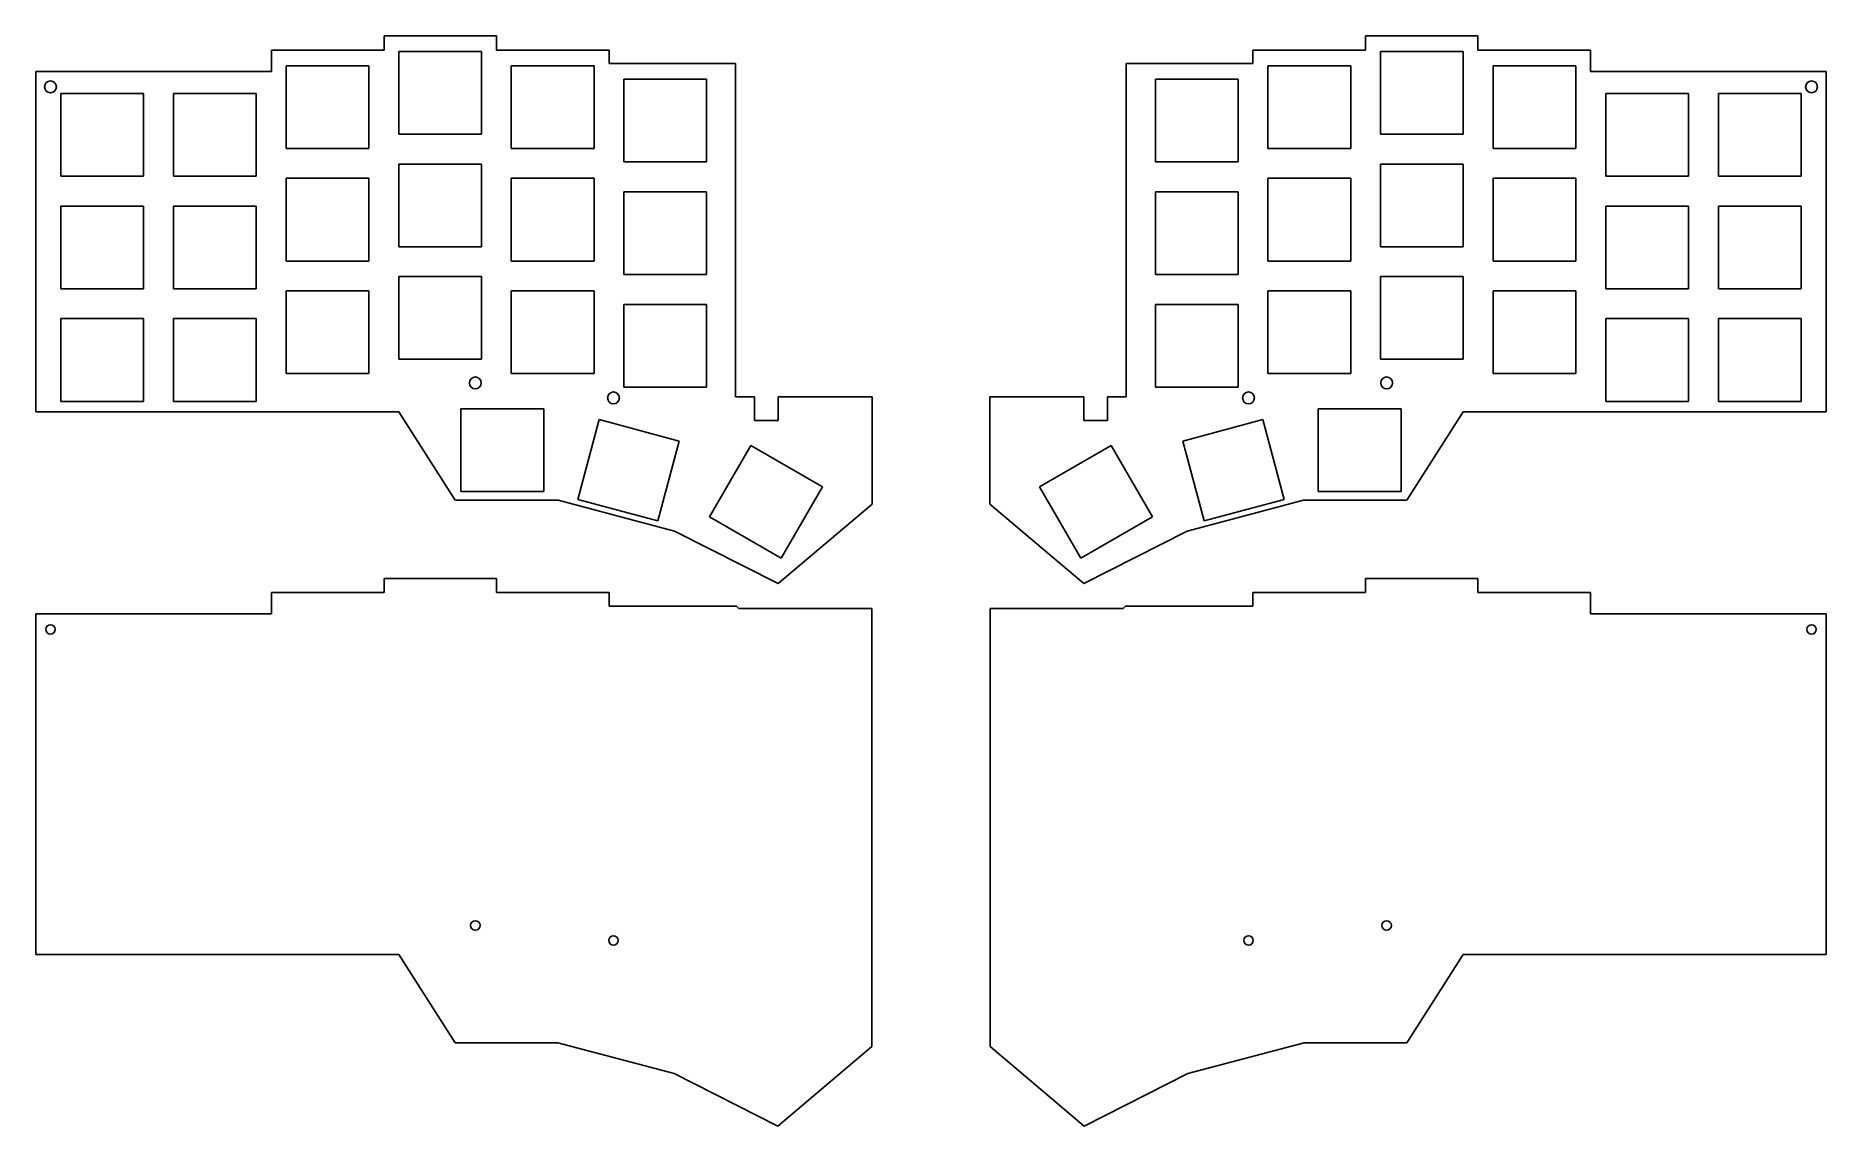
# Model space of a CAD drawing. Header units: millimetres. Extents: x -152 to 151, y 72 to 256.
import ezdxf

# ---------------------------------------------------------------- set-up
doc = ezdxf.new("R2010")
doc.units = ezdxf.units.MM
doc.layers.add('TopSilkLayer', color=7, linetype='Continuous')

msp = doc.modelspace()

# ---------------------------------------------------------------- linework, layer by layer
at = {"layer": 'TopSilkLayer'}
for p, q in [((-92.63, 253.66), (-92.63, 256.07)), ((-92.63, 256.07), (-73.59, 256.07)), ((-73.59, 256.07), (-73.59, 253.66)), ((92.44, 256.07), (73.4, 256.07)), ((73.4, 256.07), (73.4, 253.66)), ((92.44, 253.66), (92.44, 256.07)), ((-111.68, 253.66), (-92.63, 253.66)), ((-111.68, 250.05), (-111.68, 253.66)), ((-76.15, 253.42), (-90.15, 253.42)), ((-90.15, 253.42), (-90.15, 239.42)), ((-76.15, 239.42), (-76.15, 253.42)), ((-73.59, 253.66), (-54.54, 253.66)), ((-54.54, 253.66), (-54.54, 251.37)), ((73.4, 253.66), (54.35, 253.66)), ((54.35, 253.66), (54.35, 251.37)), ((75.96, 253.42), (89.96, 253.42)), ((75.96, 239.42), (75.96, 253.42)), ((89.96, 253.42), (89.96, 239.42)), ((111.49, 253.66), (92.44, 253.66)), ((111.49, 250.05), (111.49, 253.66)), ((-111.68, 250.05), (-151.54, 250.05)), ((-151.54, 192.44), (-151.54, 250.05)), ((-109.2, 251), (-109.2, 237)), ((-95.2, 251), (-109.2, 251)), ((-95.2, 237), (-95.2, 251)), ((-57.1, 251), (-71.1, 251)), ((-71.1, 251), (-71.1, 237)), ((-57.1, 237), (-57.1, 251)), ((-54.54, 251.37), (-33.14, 251.37)), ((-38.05, 248.72), (-52.05, 248.72)), ((-52.05, 248.72), (-52.05, 234.72)), ((-38.05, 234.72), (-38.05, 248.72)), ((-33.14, 251.37), (-33.14, 194.96)), ((54.35, 251.37), (32.95, 251.37)), ((32.95, 251.37), (32.95, 194.96)), ((37.86, 248.72), (51.86, 248.72)), ((37.86, 234.72), (37.86, 248.72)), ((51.86, 248.72), (51.86, 234.72)), ((56.91, 237), (56.91, 251)), ((56.91, 251), (70.91, 251)), ((70.91, 251), (70.91, 237)), ((95.01, 237), (95.01, 251)), ((95.01, 251), (109.01, 251)), ((109.01, 251), (109.01, 237)), ((111.49, 250.05), (151.35, 250.05)), ((151.35, 192.44), (151.35, 250.05)), ((-147.3, 246.3), (-147.3, 232.3)), ((-133.3, 246.3), (-147.3, 246.3)), ((-133.3, 232.3), (-133.3, 246.3)), ((-128.25, 246.3), (-128.25, 232.3)), ((-114.25, 246.3), (-128.25, 246.3)), ((-114.25, 232.3), (-114.25, 246.3)), ((114.06, 232.3), (114.06, 246.3)), ((114.06, 246.3), (128.06, 246.3)), ((128.06, 246.3), (128.06, 232.3)), ((133.11, 246.3), (147.11, 246.3)), ((133.11, 232.3), (133.11, 246.3)), ((147.11, 246.3), (147.11, 232.3)), ((-90.15, 239.42), (-76.15, 239.42)), ((89.96, 239.42), (75.96, 239.42)), ((-109.2, 237), (-95.2, 237)), ((-71.1, 237), (-57.1, 237)), ((70.91, 237), (56.91, 237)), ((109.01, 237), (95.01, 237)), ((-76.15, 234.37), (-90.15, 234.37)), ((-90.15, 234.37), (-90.15, 220.37)), ((-76.15, 220.37), (-76.15, 234.37)), ((-52.05, 234.72), (-38.05, 234.72)), ((51.86, 234.72), (37.86, 234.72)), ((75.96, 234.37), (89.96, 234.37)), ((75.96, 220.37), (75.96, 234.37)), ((89.96, 234.37), (89.96, 220.37)), ((-147.3, 232.3), (-133.3, 232.3)), ((-128.25, 232.3), (-114.25, 232.3)), ((-109.2, 231.95), (-109.2, 217.95)), ((-95.2, 231.95), (-109.2, 231.95)), ((-95.2, 217.95), (-95.2, 231.95)), ((-57.1, 231.95), (-71.1, 231.95)), ((-71.1, 231.95), (-71.1, 217.95)), ((-57.1, 217.95), (-57.1, 231.95)), ((56.91, 231.95), (70.91, 231.95)), ((56.91, 217.95), (56.91, 231.95)), ((70.91, 231.95), (70.91, 217.95)), ((95.01, 231.95), (109.01, 231.95)), ((95.01, 217.95), (95.01, 231.95)), ((109.01, 231.95), (109.01, 217.95)), ((128.06, 232.3), (114.06, 232.3)), ((147.11, 232.3), (133.11, 232.3)), ((-133.3, 227.25), (-147.3, 227.25)), ((-147.3, 227.25), (-147.3, 213.25)), ((-133.3, 213.25), (-133.3, 227.25)), ((-128.25, 227.25), (-128.25, 213.25)), ((-114.25, 227.25), (-128.25, 227.25)), ((-114.25, 213.25), (-114.25, 227.25)), ((-52.05, 229.67), (-52.05, 215.67)), ((-38.05, 229.67), (-52.05, 229.67)), ((-38.05, 215.67), (-38.05, 229.67)), ((37.86, 215.67), (37.86, 229.67)), ((37.86, 229.67), (51.86, 229.67)), ((51.86, 229.67), (51.86, 215.67)), ((114.06, 213.25), (114.06, 227.25)), ((114.06, 227.25), (128.06, 227.25)), ((128.06, 227.25), (128.06, 213.25)), ((133.11, 213.25), (133.11, 227.25)), ((133.11, 227.25), (147.11, 227.25)), ((147.11, 227.25), (147.11, 213.25)), ((-90.15, 220.37), (-76.15, 220.37)), ((89.96, 220.37), (75.96, 220.37)), ((-109.2, 217.95), (-95.2, 217.95)), ((-76.15, 215.32), (-90.15, 215.32)), ((-90.15, 215.32), (-90.15, 201.32)), ((-76.15, 201.32), (-76.15, 215.32)), ((-71.1, 217.95), (-57.1, 217.95)), ((-52.05, 215.67), (-38.05, 215.67)), ((51.86, 215.67), (37.86, 215.67)), ((70.91, 217.95), (56.91, 217.95)), ((75.96, 215.32), (89.96, 215.32)), ((75.96, 201.32), (75.96, 215.32)), ((89.96, 215.32), (89.96, 201.32)), ((109.01, 217.95), (95.01, 217.95)), ((-147.3, 213.25), (-133.3, 213.25)), ((-128.25, 213.25), (-114.25, 213.25)), ((-109.2, 198.9), (-109.2, 212.9)), ((-109.2, 212.9), (-95.2, 212.9)), ((-95.2, 212.9), (-95.2, 198.9)), ((-71.1, 212.9), (-57.1, 212.9)), ((-71.1, 198.9), (-71.1, 212.9)), ((-57.1, 212.9), (-57.1, 198.9)), ((70.91, 212.9), (56.91, 212.9)), ((56.91, 212.9), (56.91, 198.9)), ((70.91, 198.9), (70.91, 212.9)), ((95.01, 212.9), (95.01, 198.9)), ((109.01, 212.9), (95.01, 212.9)), ((109.01, 198.9), (109.01, 212.9)), ((128.06, 213.25), (114.06, 213.25)), ((147.11, 213.25), (133.11, 213.25)), ((-52.05, 196.62), (-52.05, 210.62)), ((-52.05, 210.62), (-38.05, 210.62)), ((-38.05, 210.62), (-38.05, 196.62)), ((51.86, 210.62), (37.86, 210.62)), ((37.86, 210.62), (37.86, 196.62)), ((51.86, 196.62), (51.86, 210.62)), ((-133.3, 208.2), (-147.3, 208.2)), ((-147.3, 208.2), (-147.3, 194.2)), ((-133.3, 208.2), (-133.3, 208.2)), ((-133.3, 194.2), (-133.3, 208.2)), ((-114.25, 208.2), (-128.25, 208.2)), ((-128.25, 208.2), (-128.25, 194.2)), ((-114.25, 194.2), (-114.25, 208.2)), ((114.06, 208.2), (128.06, 208.2)), ((114.06, 194.2), (114.06, 208.2)), ((128.06, 208.2), (128.06, 194.2)), ((133.11, 208.2), (133.11, 208.2)), ((133.11, 194.2), (133.11, 208.2)), ((133.11, 208.2), (147.11, 208.2)), ((147.11, 208.2), (147.11, 194.2)), ((-90.15, 201.32), (-76.15, 201.32)), ((89.96, 201.32), (75.96, 201.32)), ((-95.2, 198.9), (-109.2, 198.9)), ((-57.1, 198.9), (-71.1, 198.9)), ((56.91, 198.9), (70.91, 198.9)), ((95.01, 198.9), (109.01, 198.9)), ((-147.3, 194.2), (-133.3, 194.2)), ((-128.25, 194.2), (-114.25, 194.2)), ((-38.05, 196.62), (-52.05, 196.62)), ((-33.14, 194.96), (-29.94, 194.96)), ((-29.94, 194.96), (-29.94, 190.96)), ((-25.94, 194.96), (-10.05, 194.96)), ((-25.94, 190.96), (-25.94, 194.96)), ((-10.05, 194.96), (-10.05, 176.82)), ((9.87, 194.96), (9.87, 176.82)), ((25.75, 194.96), (9.87, 194.96)), ((25.75, 190.96), (25.75, 194.96)), ((29.75, 194.96), (29.75, 190.96)), ((32.95, 194.96), (29.75, 194.96)), ((37.86, 196.62), (51.86, 196.62)), ((128.06, 194.2), (114.06, 194.2)), ((147.11, 194.2), (133.11, 194.2)), ((-90.13, 192.44), (-151.54, 192.44)), ((-80.61, 177.46), (-90.13, 192.44)), ((-65.61, 192.96), (-79.61, 192.96)), ((-79.61, 192.96), (-79.61, 178.96)), ((-65.61, 192.96), (-65.61, 192.96)), ((-65.61, 178.96), (-65.61, 192.96)), ((-59.84, 177.59), (-56.22, 191.11)), ((-56.22, 191.11), (-42.7, 187.48)), ((-29.94, 190.96), (-25.94, 190.96)), ((29.75, 190.96), (25.75, 190.96)), ((56.03, 191.11), (42.51, 187.48)), ((59.66, 177.59), (56.03, 191.11)), ((65.42, 192.96), (79.42, 192.96)), ((65.42, 178.96), (65.42, 192.96)), ((65.42, 192.96), (65.42, 192.96)), ((79.42, 192.96), (79.42, 178.96)), ((80.42, 177.46), (89.94, 192.44)), ((89.94, 192.44), (151.35, 192.44)), ((-42.7, 187.48), (-46.32, 173.96)), ((-37.59, 174.64), (-30.59, 186.76)), ((-30.59, 186.76), (-18.47, 179.76)), ((30.4, 186.76), (18.28, 179.76)), ((37.4, 174.64), (30.4, 186.76)), ((42.51, 187.48), (46.13, 173.96)), ((-79.61, 178.96), (-65.61, 178.96)), ((-25.47, 167.64), (-18.47, 179.76)), ((25.28, 167.64), (18.28, 179.76)), ((79.42, 178.96), (65.42, 178.96)), ((-63.14, 177.46), (-80.54, 177.46)), ((-43.46, 172.25), (-63.14, 177.46)), ((-46.32, 173.96), (-59.84, 177.59)), ((-10.05, 176.82), (-25.93, 163.36)), ((9.87, 176.82), (25.74, 163.36)), ((43.27, 172.25), (62.95, 177.46)), ((46.13, 173.96), (59.66, 177.59)), ((62.95, 177.46), (80.35, 177.46)), ((-25.47, 167.64), (-37.59, 174.64)), ((25.28, 167.64), (37.4, 174.64)), ((-25.93, 163.36), (-43.46, 172.25)), ((25.74, 163.36), (43.27, 172.25)), ((-92.63, 161.84), (-92.63, 164.25)), ((-92.63, 164.25), (-73.59, 164.25)), ((-73.59, 164.25), (-73.59, 161.84)), ((73.4, 164.25), (73.4, 161.84)), ((92.44, 164.25), (73.4, 164.25)), ((92.44, 161.84), (92.44, 164.25)), ((-111.68, 161.84), (-92.63, 161.84)), ((-111.68, 158.23), (-111.68, 161.84)), ((-73.59, 161.84), (-54.54, 161.84)), ((-54.54, 161.84), (-54.54, 159.55)), ((54.35, 161.84), (54.35, 159.55)), ((73.4, 161.84), (54.35, 161.84)), ((111.49, 161.84), (92.44, 161.84)), ((111.49, 158.23), (111.49, 161.84)), ((-151.54, 100.62), (-151.54, 158.23)), ((-111.68, 158.23), (-151.54, 158.23)), ((-54.54, 159.55), (-32.98, 159.55)), ((-32.98, 159.55), (-32.6, 159.17)), ((-32.6, 159.17), (-10.12, 159.17)), ((-10.12, 159.17), (-10.12, 85)), ((32.41, 159.17), (9.93, 159.17)), ((9.93, 159.17), (9.93, 85)), ((32.79, 159.55), (32.41, 159.17)), ((54.35, 159.55), (32.79, 159.55)), ((111.49, 158.23), (151.35, 158.23)), ((151.35, 100.62), (151.35, 158.23)), ((-90.13, 100.62), (-151.54, 100.62)), ((-80.61, 85.64), (-90.13, 100.62)), ((80.42, 85.64), (89.94, 100.62)), ((89.94, 100.62), (151.35, 100.62)), ((-63.21, 85.64), (-80.61, 85.64)), ((-43.52, 80.43), (-63.21, 85.64)), ((-10.12, 85), (-26, 71.54)), ((9.93, 85), (25.81, 71.54)), ((43.33, 80.43), (63.02, 85.64)), ((63.02, 85.64), (80.42, 85.64)), ((-26, 71.54), (-43.52, 80.43)), ((25.81, 71.54), (43.33, 80.43))]:
    msp.add_line(p, q, dxfattribs=at)
for centre, radius in [((-149.06, 247.43), 1), ((148.87, 247.43), 1), ((-77.18, 197.33), 1), ((76.99, 197.33), 1), ((-53.81, 194.79), 1), ((53.62, 194.79), 1), ((-149.06, 155.61), 0.8), ((148.87, 155.61), 0.8), ((-77.18, 105.51), 0.8), ((76.99, 105.51), 0.8), ((-53.81, 102.97), 0.8), ((53.62, 102.97), 0.8)]:
    msp.add_circle(centre, radius, dxfattribs=at)

doc.saveas('drawing.dxf')
